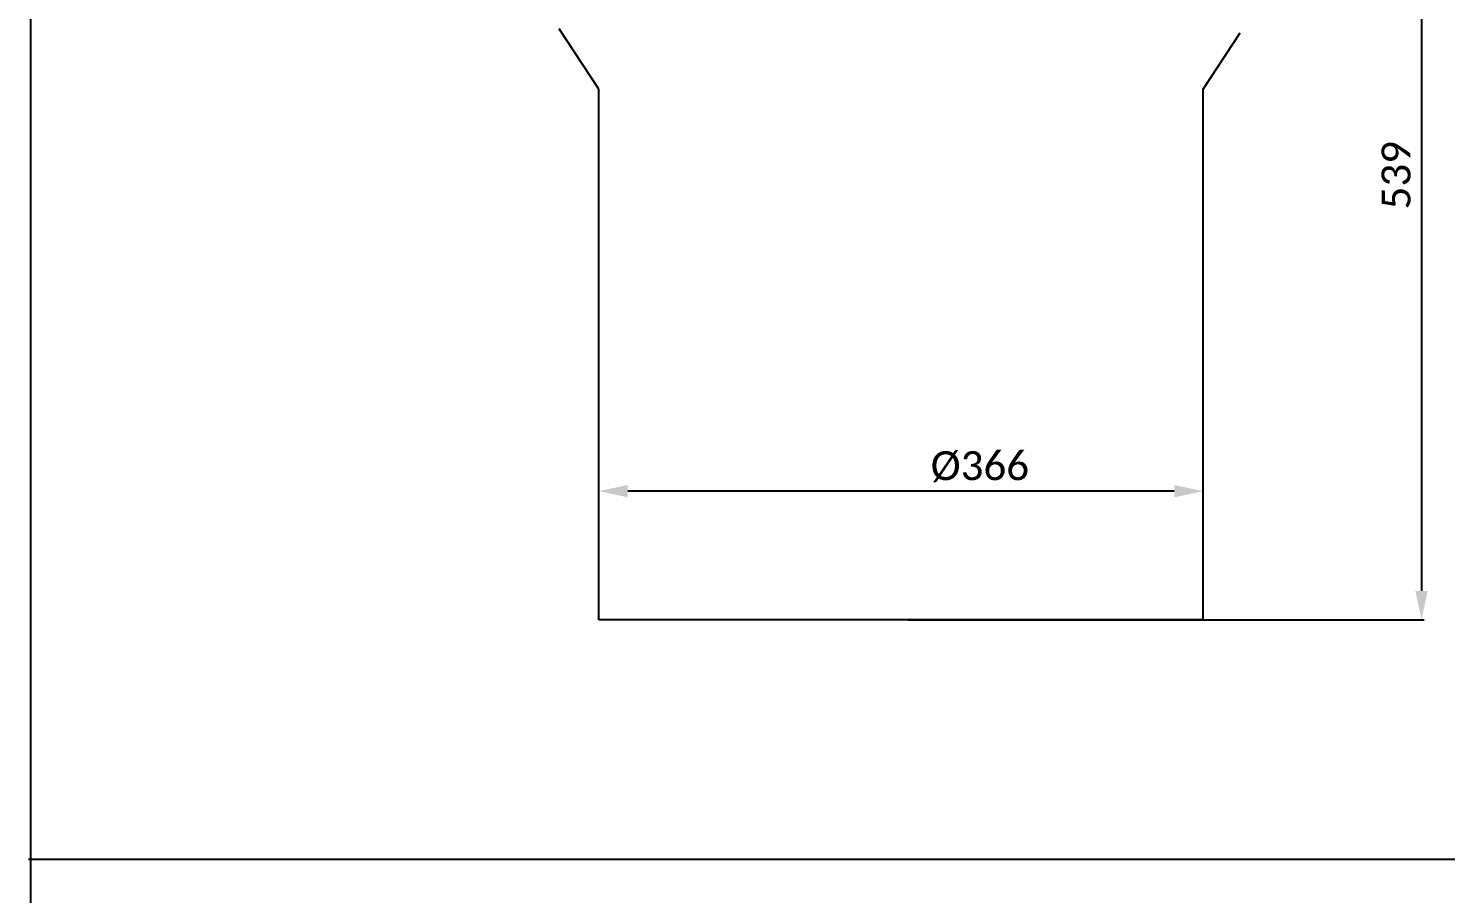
# Model space of a CAD drawing. Header units: millimetres. Extents: x 971 to 5173, y 8 to 3808.
# Drawn here: x 3072 to 3930, y 2033 to 2558 of the extents above; entities that cross this region are included whole.
import ezdxf

# ---------------------------------------------------------------- set-up
doc = ezdxf.new("R2010")
doc.units = ezdxf.units.MM
doc.header["$LTSCALE"] = 115.5
doc.header["$PDMODE"] = 3
doc.header["$PDSIZE"] = 8
doc.layers.get('0').update_dxf_attribs({"linetype": 'CONTINUOUS'})
doc.layers.get('Defpoints').update_dxf_attribs({"linetype": 'CONTINUOUS'})
doc.styles.get("Standard").update_dxf_attribs({"font": 'calibri.ttf'})
doc.dimstyles.new('DIMSTYLE_4', dxfattribs={"dimtxt": 17.5, "dimasz": 17.5, "dimexe": 1.5, "dimexo": 1, "dimgap": 0.875, "dimtad": 1, "dimdec": 0, "dimdsep": 46, "dimtxsty": 'Standard', "dimblk": '_FILLED', "dimblk1": '_FILLED', "dimblk2": '_FILLED', "dimcen": 0.09, "dimazin": 2, "dimtp": 0.01, "dimtm": 0.01, "dimtfac": 1, "dimtdec": 0, "dimtofl": 0, "dimtmove": 0, "dimatfit": 3, "dimldrblk": '_FILLED', "dimfxl": 1, "dimtolj": 1, "dimarcsym": 0})
doc.dimstyles.new('DIMSTYLE_5', dxfattribs={"dimtxt": 17.5, "dimasz": 17.5, "dimexe": 1.5, "dimexo": 1, "dimgap": 0.875, "dimtad": 1, "dimdsep": 46, "dimtxsty": 'Standard', "dimblk": '_FILLED', "dimblk1": '_FILLED', "dimblk2": '_FILLED', "dimcen": 0.09, "dimazin": 2, "dimtp": 0.01, "dimtm": 0.01, "dimtfac": 1, "dimtofl": 0, "dimtmove": 0, "dimatfit": 3, "dimldrblk": '_FILLED', "dimfxl": 1, "dimtolj": 1, "dimarcsym": 0})

# ---------------------------------------------------------------- blocks, each defined once
blk = doc.blocks.new('_FILLED')
at = {"color": 0, "linetype": 'ByBlock'}
blk.add_solid([(0, 0), (-1, 0.214), (-1, -0.214)], dxfattribs=at)
blk = doc.blocks.new('*D127')
at = {"color": 0, "linetype": 'Continuous', "lineweight": -2}
for p, q in [((3765.16, 2738.05), (3916.9, 2738.05)), ((3915.4, 2720.55), (3915.4, 2216.85)), ((3604.39, 2199.35), (3916.9, 2199.35))]:
    blk.add_line(p, q, dxfattribs=at)
at = {"layer": 'Defpoints', "color": 0}
for p in [(3764.16, 2738.05), (3603.39, 2199.35), (3915.4, 2199.35)]:
    blk.add_point(p, dxfattribs=at)
at = {"color": 0, "linetype": 'ByBlock', "lineweight": -2, "xscale": 17.5, "yscale": 17.5, "zscale": 17.5}
for p, rotation in [((3915.4, 2738.05), 90), ((3915.4, 2199.35), 270)]:
    blk.add_blockref('_FILLED', p, dxfattribs=dict(at, rotation=rotation))
at = {"color": 0, "insert": (3891.19, 2468.7), "char_height": 17.5, "attachment_point": 2, "rotation": 90, "line_spacing_factor": 0.9}
blk.add_mtext('\\A1;{\\A1;539}', dxfattribs=at)
blk = doc.blocks.new('*D128')
at = {"color": 0, "linetype": 'Continuous', "lineweight": -2}
for p, q in [((3417.16, 2237.05), (3417.16, 2278.78)), ((3765.66, 2277.28), (3434.66, 2277.28)), ((3783.16, 2237.05), (3783.16, 2278.78))]:
    blk.add_line(p, q, dxfattribs=at)
at = {"layer": 'Defpoints', "color": 0}
for p in [(3417.16, 2277.28), (3417.16, 2236.05), (3783.16, 2236.05)]:
    blk.add_point(p, dxfattribs=at)
at = {"color": 0, "linetype": 'ByBlock', "lineweight": -2, "xscale": 17.5, "yscale": 17.5, "zscale": 17.5, "rotation": 180}
blk.add_blockref('_FILLED', (3417.16, 2277.28), dxfattribs=at)
at = {"color": 0, "linetype": 'ByBlock', "lineweight": -2, "xscale": 17.5, "yscale": 17.5, "zscale": 17.5}
blk.add_blockref('_FILLED', (3783.16, 2277.28), dxfattribs=at)
at = {"color": 0, "insert": (3647.93, 2301.48), "char_height": 17.5, "attachment_point": 2, "line_spacing_factor": 0.9}
blk.add_mtext('\\A1;{\\A1;%%C366}', dxfattribs=at)

msp = doc.modelspace()

# ---------------------------------------------------------------- linework, layer by layer
at = {"color": 0, "linetype": 'Continuous'}
for p, q in [((3073.10021, 2120.13555), (3073.10021, 3808.11742)), ((3073.10021, 2120.13555), (3073.10021, 3808.11742)), ((3417.15643, 2520.79291), (3393.12657, 2557.38382)), ((3783.15643, 2520.79292), (3805.64703, 2555.03997)), ((3073.10021, 355.03527), (3073.10021, 2120.13555)), ((3073.10021, 9.91171), (3073.10021, 2120.13555)), ((3071.62504, 2054.25258), (5171.62504, 2054.25258))]:
    msp.add_line(p, q, dxfattribs=at)
at = {"color": 0}
for p, q in [((3417.15643, 2199.35049), (3417.15643, 2520.79291)), ((3783.15643, 2199.35049), (3783.15643, 2520.79292)), ((3783.15643, 2199.35049), (3417.15643, 2199.35049)), ((3609.32226, 2199.35049), (3783.15643, 2199.35049))]:
    msp.add_line(p, q, dxfattribs=at)

# ---------------------------------------------------------------- dimensions: what is measured, and where the dimension line sits
at = {"color": 0, "linetype": 'Continuous'}
for base, p1, p2, angle, text, dimstyle, picture, middle in [((3915.40291, 2199.35049), (3764.15642, 2738.05049), (3603.38813, 2199.35049), 270, '{\\A1;<>}', 'DIMSTYLE_4', '*D127', (3915.40291, 2468.70049)), ((3417.15643, 2277.27526), (3783.15643, 2236.05049), (3417.15643, 2236.05049), 180, '{\\A1;%%C<>}', 'DIMSTYLE_5', '*D128', (3647.92797, 2277.27526))]:
    dim = msp.add_linear_dim(base=base, p1=p1, p2=p2, angle=angle, text=text, dimstyle=dimstyle, override={"dimtxsty": 'Standard'}, dxfattribs=at)
    dim.commit()
    dim.dimension.update_dxf_attribs({"geometry": picture, "text_midpoint": middle, "dimtype": 160})

doc.saveas('drawing.dxf')
